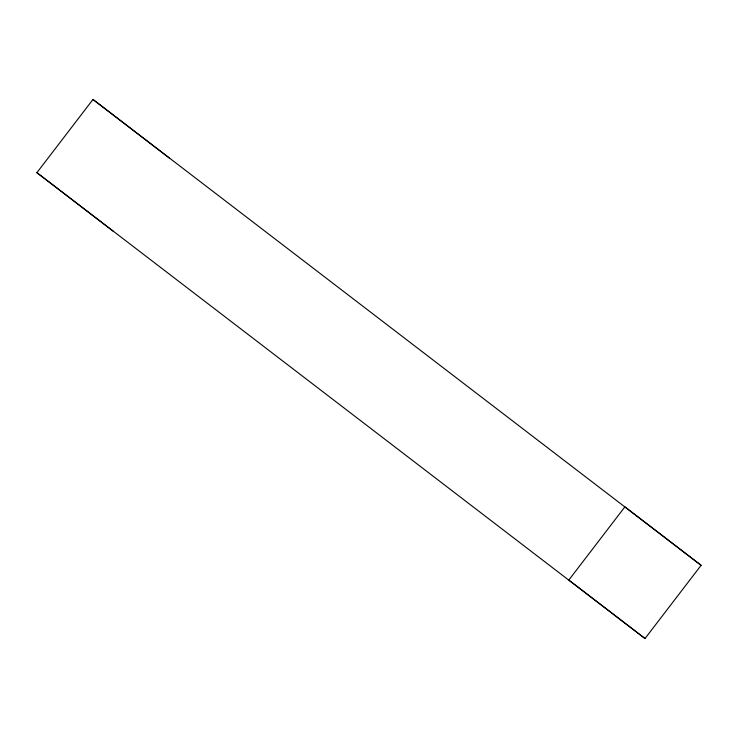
<?xml version="1.0" encoding="UTF-8"?>
<svg xmlns="http://www.w3.org/2000/svg" width="738" height="738" viewBox="0 0 738 738"><rect width="100%" height="100%" fill="white"/><g stroke="black" fill="none" stroke-linecap="round" stroke-linejoin="round"><path stroke-width="1.11" d="M36.9 172.674L92.979 99.464L701.1 565.326L645.021 638.536L36.9 172.674L113.108 231.142M701.1 565.326L624.892 506.858L568.813 580.068L645.021 638.536M92.979 99.464L169.186 157.932"/></g></svg>
